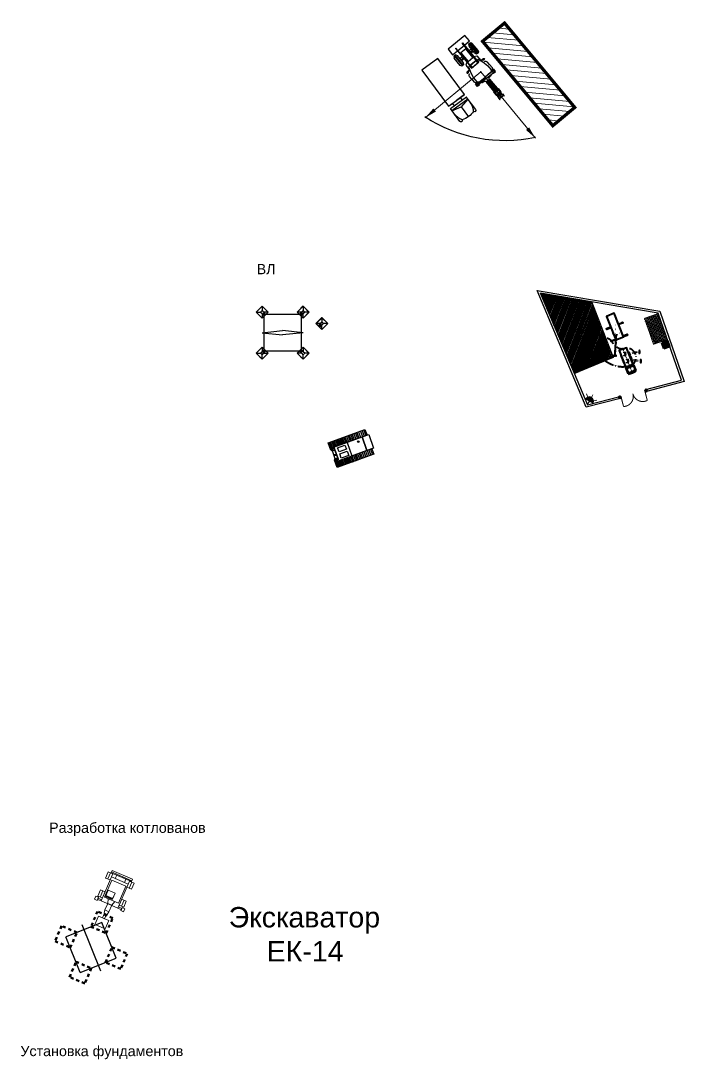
# Model space of a CAD drawing. Header units: millimetres. Extents: x 3063 to 5680, y 734 to 2027.
# Drawn here: x 3766.5 to 3928.9, y 1453 to 1707.4 of the extents above; entities that cross this region are included whole.
import ezdxf

# ---------------------------------------------------------------- set-up
doc = ezdxf.new("R2010")
doc.units = ezdxf.units.MM
for name, pattern in [('5T10', [5.5, 4.5, -1]), ('ACAD_ISO10W100', [18, 12, -3, 0, -3]), ('CONTI', [0]), ('Cплошная', [0]), ('Ш 1.0-1.0 мм', [1, 0.5, -0.5])]:
    doc.linetypes.add(name, pattern=pattern)
for name, color, linetype in [('1', 7, 'Continuous'), ('Arm_ppr', 7, 'Continuous'), ('ВЛ 35-750 переустройство 24.01', 7, 'Continuous')]:
    doc.layers.add(name, color=color, linetype=linetype)
doc.layers.add('зоны ПОС', color=7, linetype='TRACKS2', lineweight=80, true_color=0x9e009e)
for name, color, linetype, lineweight in [('Опоры', 200, 'Continuous', 60), ('Перекладка водопровода', 7, 'Continuous', 0), ('Переустройство ВЛ 110 кВ 26.12', 7, 'Continuous', 50), ('ПКм_газ', 5, 'CONTI', 60), ('проект', 7, 'Continuous', 30), ('СтавропольСтройКомплекс', 1, 'Continuous', 30), ('текст', 3, 'Continuous', 20), ('Тонкая', 202, 'Continuous', 0)]:
    doc.layers.add(name, color=color, linetype=linetype, lineweight=lineweight)
doc.styles.get("Standard").update_dxf_attribs({"font": 'arial.ttf'})
doc.linetypes.add('TRACKS2', pattern='A,0.6,[63,ltypeshp.shx,S=1,R=0,X=0,Y=-2],5', length=5.6)
doc.dimstyles.new('ISO-25', dxfattribs={"dimtxt": 2.5, "dimasz": 2.5, "dimexe": 1.25, "dimexo": 0.625, "dimtad": 1, "dimtxsty": 'Standard', "dimcen": 2.5, "dimadec": 0, "dimazin": 0, "dimtfac": 1, "dimtmove": 0, "dimatfit": 3, "dimfxl": 1, "dimarcsym": 0})

# ---------------------------------------------------------------- blocks, each defined once
blk = doc.blocks.new('A$C7DD27023')
at = {"layer": 'Arm_ppr', "lineweight": 30}
for p, q in [((-80.2, 12.5), (-60.2, 12.5)), ((-63.7, 12.4), (-66.6, -0.1)), ((-63.7, 12.4), (-63.7, -12.6)), ((-60.2, -12.4), (-60.2, 12.6)), ((-60.2, 6.2), (-56.4, 6.2)), ((-56.4, 12.5), (0, 12.5)), ((-56.4, 12.5), (-56.4, 0)), ((-56.4, -7.9), (-56.4, 12.5)), ((-56.4, -12.5), (-56.4, 0)), ((0, 12.5), (0, -12.5)), ((-66.6, -0.1), (-82, -0.1)), ((-80.2, -12.5), (-60.2, -12.4)), ((-63.7, -12.6), (-66.6, -0.1)), ((-60.2, -6.2), (-56.4, -6.2)), ((0, -12.5), (-56.4, -12.5))]:
    blk.add_line(p, q, dxfattribs=at)
for centre, radius, start, end in [((-53.5, 0.4), 28.4, 162.6445, 180.7182), ((-80, 10.6), 1.9, 84.3253, 248.928), ((-53.5, -0.4), 28.4, 179.2818, 197.3555), ((-80, -10.6), 1.9, 111.072, 275.6747)]:
    blk.add_arc(centre, radius, start, end, dxfattribs=at)
for points in [[(-80.7, 8.8), (-80.7, 8.8), (-74.2, 12.5), (-67.3, 12.6), (-67.3, 12.5)], [(-80.7, -8.8), (-80.7, -8.8), (-74.2, -12.5), (-67.3, -12.6), (-67.3, -12.5)]]:
    blk.add_open_spline(points, degree=3, knots=[1.94091, 1.94091, 1.94091, 1.94091, 4.823114, 21.475652, 21.475652, 21.475652, 21.475652], dxfattribs=at)
blk = doc.blocks.new('ццц')
at = {"layer": 'Тонкая', "ltscale": 0.1}
blk.add_hatch(color=2, dxfattribs=at).paths.add_polyline_path([(-382987.38, 105286.34), (-382987.38, 105282.34, 0.970753)])
at = {"layer": 'Тонкая', "lineweight": 30, "ltscale": 0.1}
for p, q in [((-382987.38, 105284.34), (-382989.04, 105284.34)), ((-382987.38, 105286.34), (-382987.38, 105282.34))]:
    blk.add_line(p, q, dxfattribs=at)
at = {"layer": 'Тонкая', "ltscale": 0.1}
for p, q in [((-382986.21, 105285.92), (-382985.01, 105287.29)), ((-382985.44, 105284.34), (-382983.92, 105284.34)), ((-382986.36, 105282.65), (-382985.35, 105281.37))]:
    blk.add_line(p, q, dxfattribs=at)
at = {"layer": 'Тонкая', "lineweight": 30, "ltscale": 0.1}
blk.add_arc((-382987.44, 105284.34), 2, 271.7004, 88.2996, dxfattribs=at)
blk = doc.blocks.new('A$C54DB7902')
at = {"layer": 'текст', "lineweight": 30, "ltscale": 1000}
for p, q in [((18.1, 64.9), (18.1, 69.9)), ((19.8, 67.6), (19.8, 62.6)), ((6.3, 40.6), (1.3, 40.6)), ((3.6, 42.3), (8.6, 42.3)), ((52.7, 13.9), (48.3, 16.3)), ((51.1, 16.7), (55.5, 14.3)), ((56.3, 25), (51.4, 26.2)), ((54, 27.3), (58.9, 26.1))]:
    blk.add_line(p, q, dxfattribs=at)
for points in [[(17.5, 64.9), (18.7, 64.9), (18.1, 61.3)], [(19.2, 67.6), (20.4, 67.6), (19.8, 71.2)], [(3.6, 42.9), (3.6, 41.7), (0, 42.3)], [(6.3, 41.2), (6.3, 40), (9.9, 40.6)], [(50.8, 16.2), (51.4, 17.2), (48, 18.4)], [(53.9, 26.7), (54.1, 27.9), (50.5, 28.1)], [(56.1, 24.4), (56.4, 25.6), (59.8, 24.2)], [(52.4, 13.4), (53, 14.4), (55.9, 12.2)]]:
    blk.add_solid(points, dxfattribs=at)
at = {"layer": 'Тонкая', "color": 5, "lineweight": 40}
for p, q in [((27.1, 30.6), (41.3, 59.3)), ((25.5, 33.3), (30.2, 31)), ((27.2, 33.4), (27.4, 33.9)), ((29.4, 32.3), (29.6, 32.8)), ((35.6, 2.1), (35.6, 9.6)), ((36.1, 1.4), (36.1, 2)), ((36.5, 9.6), (36.5, 3.4)), ((36.5, 3.4), (36.5, 1.9)), ((46.6, 9.6), (46.6, 3.3)), ((46.6, 3.4), (46.6, 1.9)), ((47, 1.4), (47, 2)), ((47.5, 9.6), (47.5, 2))]:
    blk.add_line(p, q, dxfattribs=at)
at = {"layer": 'Тонкая', "color": 5, "linetype": '5T10', "lineweight": 20}
blk.add_line((41.6, 38.6), (41.6, 0), dxfattribs=at)
at = {"layer": 'Тонкая', "color": 5, "lineweight": 40}
for points in [[(37.2, 52.1), (48.8, 52.1), (48.8, 87.7), (37.2, 87.7)], [(37.2, 71.5), (31.3, 71.5), (31.3, 70.7), (37.2, 70.7)], [(48.8, 71.5), (54.7, 71.5), (54.7, 70.7), (48.8, 70.7)], [(37.2, 52.5), (31.3, 52.5), (31.3, 53.3), (37.2, 53.3)], [(48.8, 52.5), (54.7, 52.5), (54.7, 53.3), (48.8, 53.3)], [(35.6, 24.4), (36.1, 24.4), (36.1, 29.4), (35.6, 29.4)], [(36.1, 11.3), (47.2, 11.3), (47.2, 36.5), (36.1, 36.5)], [(47.7, 24.4), (47.2, 24.4), (47.2, 29.4), (47.7, 29.4)], [(35.6, 17.9), (36.1, 17.9), (36.1, 22.9), (35.6, 22.9)], [(47.7, 17.9), (47.2, 17.9), (47.2, 22.9), (47.7, 22.9)], [(35.6, 9.6), (47.5, 9.6), (47.5, 11.3), (35.6, 11.3)]]:
    blk.add_lwpolyline(points, close=True, dxfattribs=at)
at = {"layer": 'Тонкая', "color": 5, "lineweight": 40, "const_width": 0.18}
for points in [[(39.8, 60), (44.4, 57.8), (51.6, 72.4), (46.7, 74.8), (42.4, 66.4)], [(42.5, 58.8), (30, 33.7), (27.8, 34.8), (40.2, 59.8)], [(35.5, 61.6), (39.6, 59.5), (42.9, 66.1), (39, 68.1), (35.5, 61.6)], [(36.4, 61.7), (37.2, 63), (40, 61.5), (39.3, 60.3), (36.4, 61.7)], [(26.9, 33.6), (26.9, 33.6), (26.1, 32.1), (28.9, 30.7), (29.6, 32.2), (26.9, 33.6)], [(27.8, 34.8), (27.5, 35), (27.1, 34.1), (29.8, 32.7), (30.3, 33.6), (30, 33.7)]]:
    blk.add_lwpolyline(points, dxfattribs=at)
at = {"layer": 'Тонкая', "color": 5, "lineweight": 40}
for centre in [(31.3, 71.1), (54.7, 71.1), (31.3, 52.9), (54.7, 52.9)]:
    blk.add_circle(centre, 0.742, dxfattribs=at)
for centre, start, end in [((41.8, 31.9), 258.2011, 280.7127), ((41.8, 31.3), 258.2946, 281.0353), ((41.8, 33.4), 260.014, 278.9557)]:
    blk.add_arc(centre, 30.5, start, end, dxfattribs=at)
at = {"layer": 'Тонкая', "color": 5, "linetype": 'ACAD_ISO10W100', "lineweight": 40}
blk.add_spline([(13, 29.9), (16.7, 25.2), (20.5, 21.3), (26.4, 16.8), (32.6, 13.7), (36.1, 12.6), (41.6, 11.3), (46.9, 11.3), (50.3, 13.5), (52.8, 16), (54.3, 18.7), (55.4, 22.2), (55.3, 24.4), (54.6, 27.6), (53.2, 30.8), (51.1, 33.3), (48, 34.8), (43.9, 36), (41.6, 36.5), (37, 39.3), (33.1, 45.4), (32.2, 48), (31.3, 52.1), (28.9, 56.8), (25.7, 59.2), (21.5, 60.7), (17.8, 60.7), (12.7, 59), (8.8, 54.7), (7.2, 49.3), (8, 43.2), (11.6, 32.5), (13, 29.9), (13.3, 29.4)], degree=3, dxfattribs=at)
blk = doc.blocks.new('A$C19692F80')
at = {"layer": 'текст', "ltscale": 1000}
for p, q in [((1.8, 2), (2.7, 1.9)), ((1.8, 0), (2.7, 0.1)), ((2.7, 1.9), (3.6, 2)), ((2.7, 0.1), (3.6, 0))]:
    blk.add_line(p, q, dxfattribs=at)
blk.add_circle((2.7, 1), 0.88, dxfattribs=at)
for centre, radius, start, end in [((0.7, 1.1), 0.7, 54.7161, 295.4047), ((1.8, 1), 1.02, 89.8246, 270.1754), ((3.6, 1), 1.02, 269.8246, 90.1754), ((4.8, 1.1), 0.7, 244.5953, 125.2839)]:
    blk.add_arc(centre, radius, start, end, dxfattribs=at)
blk = doc.blocks.new('A$C76D856E9')
at = {"layer": 'текст', "ltscale": 1000}
for p, q in [((0.3, 2.1), (0.3, 0.3)), ((0.8, 2), (0.8, 0.3)), ((1.8, 3.6), (2.7, 3.5)), ((1.8, 1.6), (2.7, 1.7)), ((2.7, 3.5), (3.6, 3.6)), ((2.7, 1.7), (3.6, 1.6)), ((4.5, 2), (4.6, 0.3)), ((5.1, 2), (5.1, 0.3))]:
    blk.add_line(p, q, dxfattribs=at)
for centre, radius in [((0.6, 0.3), 0.252), ((2.7, 2.6), 0.88), ((4.8, 0.3), 0.252)]:
    blk.add_circle(centre, radius, dxfattribs=at)
for centre, radius, start, end in [((0.7, 2.7), 0.7, 54.7161, 295.4047), ((1.8, 2.6), 1.02, 89.8246, 270.1754), ((3.6, 2.6), 1.02, 269.8246, 90.1754), ((4.8, 2.7), 0.7, 244.5953, 125.2839)]:
    blk.add_arc(centre, radius, start, end, dxfattribs=at)
blk = doc.blocks.new('A$C02F24F54')
at = {"layer": 'ПКм_газ', "color": 3, "linetype": 'ByBlock', "lineweight": 80}
for name, p, xscale, yscale, zscale, rotation in [('A$C54DB7902', (-6.19, 26.71), 0.5, 0.5, 0.5, 287.8590537149111), ('A$C76D856E9', (10.4, 10.75), 0.5, 0.5, 0.5, 178.0894614980971), ('A$C76D856E9', (15.5, 12.29), 0.5, 0.5, 0.5, 178.0894614980971), ('A$C19692F80', (6.91, 0.16), 0.4999999999999999, 0.4999999999999999, 0.4999999999999999, 355.0238150475267), ('A$C19692F80', (13.39, 0.65), 0.4999999999999999, 0.4999999999999999, 0.4999999999999999, 355.0238150475267)]:
    blk.add_blockref(name, p, dxfattribs=dict(at, xscale=xscale, yscale=yscale, zscale=zscale, rotation=rotation))
blk = doc.blocks.new('A$C49A157C0')
at = {"layer": 'Тонкая', "ltscale": 0.1}
blk.add_hatch(color=4, dxfattribs=at).paths.add_polyline_path([(0.37, 1.82), (0, 0.37), (1.45, 0), (1.82, 1.45)])
at = {"layer": 'Тонкая', "lineweight": 50, "ltscale": 0.1}
for p, q in [((0, 0.37), (0.37, 1.82)), ((0, 0.37), (1.45, 0)), ((0.37, 1.82), (1.82, 1.45)), ((1.82, 1.45), (1.45, 0))]:
    blk.add_line(p, q, dxfattribs=at)
blk = doc.blocks.new('трактор')
at = {"linetype": 'ByBlock', "lineweight": -2}
for p, q in [((-2.91, -3.84, -1369.11), (-1.84, 2.44, -1369.11)), ((-1.93, 1.95, -1369.11), (-0.97, 1.78, -1369.11)), ((-1.88, 2.22, -1369.11), (-0.92, 2.06, -1369.11)), ((-1.84, 2.44, -1369.11), (-0.88, 2.28, -1369.11)), ((2.39, 1.72, -1369.11), (1.32, -4.56, -1369.11)), ((1.43, 1.89, -1369.11), (2.39, 1.72, -1369.11)), ((-2.26, 0.01, -1369.11), (-1.3, -0.15, -1369.11)), ((-2.22, 0.25, -1369.11), (-1.25, 0.09, -1369.11)), ((-2.17, 0.51, -1369.11), (-1.21, 0.35, -1369.11)), ((-2.12, 0.79, -1369.11), (-1.16, 0.63, -1369.11)), ((-2.08, 1.07, -1369.11), (-1.12, 0.9, -1369.11)), ((-2.03, 1.35, -1369.11), (-1.07, 1.19, -1369.11)), ((-1.98, 1.65, -1369.11), (-1.02, 1.49, -1369.11)), ((1.14, 0.22, -1369.11), (2.1, 0.05, -1369.11)), ((1.19, 0.5, -1369.11), (2.15, 0.33, -1369.11)), ((1.24, 0.78, -1369.11), (2.2, 0.62, -1369.11)), ((1.29, 1.08, -1369.11), (2.25, 0.92, -1369.11)), ((1.34, 1.37, -1369.11), (2.3, 1.21, -1369.11)), ((1.39, 1.65, -1369.11), (2.35, 1.49, -1369.11)), ((-2.54, -1.64, -1369.11), (-1.58, -1.8, -1369.11)), ((-2.5, -1.43, -1369.11), (-1.54, -1.6, -1369.11)), ((-2.46, -1.19, -1369.11), (-1.5, -1.35, -1369.11)), ((-2.43, -0.98, -1369.11), (-1.46, -1.15, -1369.11)), ((-2.38, -0.71, -1369.11), (-1.42, -0.88, -1369.11)), ((-2.34, -0.46, -1369.11), (-1.38, -0.63, -1369.11)), ((-2.3, -0.24, -1369.11), (-1.34, -0.4, -1369.11)), ((-1.46, -1.15, -1369.11), (0.84, -1.55, -1369.11)), ((0.84, -1.55, -1369.11), (1.8, -1.72, -1369.11)), ((0.89, -1.28, -1369.11), (1.85, -1.45, -1369.11)), ((0.93, -1.03, -1369.11), (1.89, -1.2, -1369.11)), ((0.97, -0.81, -1369.11), (1.93, -0.97, -1369.11)), ((1.01, -0.56, -1369.11), (1.97, -0.72, -1369.11)), ((1.05, -0.32, -1369.11), (2.01, -0.48, -1369.11)), ((1.1, -0.06, -1369.11), (2.06, -0.23, -1369.11)), ((-2.81, -3.25, -1369.11), (-1.56, -3.46, -1369.11)), ((-2.78, -3.05, -1369.11), (-1.82, -3.21, -1369.11)), ((-2.74, -2.85, -1369.11), (-1.78, -3.01, -1369.11)), ((-2.71, -2.62, -1369.11), (-1.74, -2.78, -1369.11)), ((-2.67, -2.39, -1369.11), (-1.71, -2.56, -1369.11)), ((-2.63, -2.2, -1369.11), (-1.67, -2.37, -1369.11)), ((-2.6, -2.01, -1369.11), (-1.64, -2.17, -1369.11)), ((-2.57, -1.82, -1369.11), (-1.61, -1.98, -1369.11)), ((0.56, -3.19, -1369.11), (1.52, -3.36, -1369.11)), ((0.6, -2.97, -1369.11), (1.56, -3.13, -1369.11)), ((0.63, -2.77, -1369.11), (1.6, -2.94, -1369.11)), ((0.67, -2.58, -1369.11), (1.63, -2.75, -1369.11)), ((0.7, -2.39, -1369.11), (1.66, -2.55, -1369.11)), ((0.73, -2.21, -1369.11), (1.69, -2.37, -1369.11)), ((0.76, -2.01, -1369.11), (1.73, -2.17, -1369.11)), ((0.81, -1.76, -1369.11), (1.77, -1.92, -1369.11)), ((-1.66, -4.05, -1369.11), (-2.91, -3.84, -1369.11)), ((-2.88, -3.66, -1369.11), (-1.63, -3.88, -1369.11)), ((-2.85, -3.44, -1369.11), (-1.59, -3.66, -1369.11)), ((-1.56, -3.46, -1369.11), (-1.66, -4.05, -1369.11)), ((-1.46, -3.9, -1369.11), (-1.39, -3.49, -1369.11)), ((-0.58, -3.63, -1369.11), (-0.77, -4.02, -1369.11)), ((-0.46, -3.65, -1369.11), (-0.65, -4.04, -1369.11)), ((-0.08, -4.14, -1369.11), (-0.01, -3.72, -1369.11)), ((0.06, -4.35, -1369.11), (0.16, -3.75, -1369.11)), ((1.32, -4.56, -1369.11), (0.06, -4.35, -1369.11)), ((0.09, -4.18, -1369.11), (1.35, -4.4, -1369.11)), ((0.13, -3.97, -1369.11), (1.38, -4.18, -1369.11)), ((0.46, -3.8, -1369.11), (1.42, -3.98, -1369.11)), ((0.49, -3.62, -1369.11), (1.45, -3.78, -1369.11)), ((0.52, -3.42, -1369.11), (1.49, -3.58, -1369.11))]:
    blk.add_line(p, q, dxfattribs=at)
at = {"linetype": 'ByBlock', "lineweight": -2, "elevation": -1369.11}
for points in [[(-1.03, 1.43), (-0.83, 2.56), (1.47, 2.17), (1.28, 1.03)], [(-1.85, -3.41), (-1.03, 1.43), (1.28, 1.03), (0.46, -3.8)], [(-1.47, -2.92), (-1.26, -1.65), (-0.54, -1.77), (-0.76, -3.04)], [(-0.42, -3.1), (-0.2, -1.83), (0.51, -1.95), (0.29, -3.22)]]:
    blk.add_lwpolyline(points, close=True, dxfattribs=at)
for points in [[(-1.46, -3.9), (-1.46, -3.9), (-1.48, -4.01), (-1.65, -3.98), (-1.65, -3.98)], [(-1.56, -3.46), (-1.56, -3.46), (-1.56, -3.46), (0.16, -3.75), (0.16, -3.75), (0.16, -3.75)], [(-0.08, -4.14), (-1.46, -3.9)], [(0.07, -4.27), (0.07, -4.27), (0.07, -4.27), (-0.1, -4.24), (-0.08, -4.14)]]:
    blk.add_lwpolyline(points, dxfattribs=at)
at = {"linetype": 'ByBlock', "lineweight": -2}
blk.add_circle((-0.67, 0.52, -1369.11), 0.133, dxfattribs=at)
blk = doc.blocks.new('У110-2+5 проект')
for p, q in [((-4.06, 1.78), (1.78, 4.11)), ((-1.73, -4.08), (4.12, -1.75))]:
    blk.add_line(p, q)
at = {"layer": 'ВЛ 35-750 переустройство 24.01', "color": 7}
for p, q in [((4.11, -1.75), (1.78, 4.1)), ((-4.06, 1.78), (-1.73, -4.08)), ((3.8, 1.52), (-3.8, -1.52))]:
    blk.add_line(p, q, dxfattribs=at)
at = {"layer": 'Переустройство ВЛ 110 кВ 26.12', "linetype": 'Ш 1.0-1.0 мм'}
for points in [[(1.06, 5.88), (0.01, 3.4), (2.49, 2.34), (3.55, 4.83)], [(-4.79, 3.52), (-2.3, 2.47), (-3.36, -0.02), (-5.84, 1.04)], [(5.91, -1.03), (3.42, 0.03), (2.37, -2.46), (4.85, -3.51)], [(-3.46, -4.82), (-2.41, -2.34), (0.08, -3.39), (-0.98, -5.88)]]:
    blk.add_lwpolyline(points, close=True, dxfattribs=at)
blk = doc.blocks.new('экскаватор')
at = {"layer": 'СтавропольСтройКомплекс', "color": 0, "lineweight": 9}
for p, q in [((-3.62, 0.17), (-2.19, 3.46)), ((-1.95, 3.47), (-0.96, 3.04)), ((0.98, 2.2), (1.97, 1.77)), ((1.8, 0.18), (1.22, 0.71)), ((-3.46, -0.01), (-2.47, -0.44)), ((-0.52, -1.28), (0.47, -1.71)), ((1.52, -0.46), (0.75, -0.4))]:
    blk.add_line(p, q, dxfattribs=at)
for points in [[(-3.48, 0.11), (-2.06, 3.41), (-2.42, 3.56), (-3.84, 0.26)], [(-2.11, 3.1), (-1.79, 3.84), (-0.8, 3.41), (-1.13, 2.67)], [(-2.54, 0.76), (-1.89, 2.27), (-2.44, 2.51), (-3.1, 1)], [(-2.8, 0.15), (-1.62, 2.88), (2.31, 1.19), (1.12, -1.55)], [(-2.29, 0.18), (-1.28, 2.51), (1.48, 1.31), (0.48, -1.01)], [(0.82, 1.83), (1.15, 2.57), (2.13, 2.14), (1.81, 1.4)], [(2.31, 1.19), (2.1, 1.27), (2.35, 1.84), (2.55, 1.76)], [(2.7, 1.69), (2.2, 1.91), (2.39, 2.35), (2.89, 2.13)], [(-3.62, -0.38), (-3.3, 0.36), (-2.31, -0.07), (-2.63, -0.81)], [(-0.66, -0.38), (-0.18, 0.75), (0.89, 0.28), (0.41, -0.85)], [(-0.66, -0.38), (-0.18, 0.75), (0.71, 0.36), (0.22, -0.76)], [(0.3, -0.75), (0.75, 0.29), (0.82, 0.26), (0.38, -0.78)], [(1.52, -0.46), (1.8, 0.18), (2.87, -0.3), (2.59, -0.93)], [(-0.68, -1.65), (-0.36, -0.91), (0.63, -1.34), (0.31, -2.08)], [(1.12, -1.55), (0.92, -1.46), (0.67, -2.03), (0.88, -2.12)], [(2.59, -0.93), (2.87, -0.3), (3.31, -0.57), (3.09, -1.07)], [(3.13, -0.99), (3.27, -0.65), (4.01, -0.97), (3.87, -1.31)], [(3.58, -1.98), (4.31, -0.3), (5.69, -0.9), (4.96, -2.58)], [(1.02, -2.18), (0.52, -1.97), (0.33, -2.41), (0.83, -2.62)]]:
    blk.add_lwpolyline(points, close=True, dxfattribs=at)
blk = doc.blocks.new('A$C61DA6DFE')
at = {"color": 7, "lineweight": 25}
blk.add_arc((-0.413, -4.47), 11.803, 27.1715, 72.87622, dxfattribs=at)
at = {"layer": 'Перекладка водопровода', "color": 7, "linetype": 'Continuous', "lineweight": 30}
for p, q in [((0, 1.843), (0.588, 1.843)), ((0, 0.075), (0, 1.843)), ((0.588, 1.843), (0.588, 1.336)), ((0.756, 1.863), (0.895, 1.924)), ((0.756, 1.642), (0.756, 1.863)), ((0.756, 1.8), (1.784, 1.801)), ((0.756, 1.8), (0.756, 1.705)), ((1.784, 1.705), (0.756, 1.704)), ((0.771, 1.8), (0.771, 1.704)), ((0.848, 1.8), (0.848, 1.704)), ((1.644, 1.924), (0.895, 1.924)), ((0.925, 1.8), (0.925, 1.705)), ((1.002, 1.8), (1.003, 1.705)), ((1.08, 1.8), (1.08, 1.705)), ((1.157, 1.8), (1.157, 1.705)), ((1.234, 1.8), (1.234, 1.705)), ((1.311, 1.801), (1.311, 1.705)), ((1.388, 1.801), (1.388, 1.705)), ((1.465, 1.801), (1.465, 1.705)), ((1.543, 1.801), (1.543, 1.705)), ((1.62, 1.801), (1.62, 1.705)), ((1.784, 1.863), (1.644, 1.924)), ((1.697, 1.801), (1.697, 1.705)), ((1.774, 1.801), (1.774, 1.705)), ((1.783, 1.642), (1.784, 1.863)), ((2.456, 1.888), (2.539, 1.888)), ((2.608, 1.636), (3.107, 1.732)), ((3.129, 1.91), (2.823, 1.91)), ((3.107, 1.732), (3.512, 1.732)), ((3.129, 1.91), (3.435, 1.91)), ((3.59, 1.755), (3.59, 1.703)), ((3.867, 1.936), (3.634, 1.936)), ((3.634, 1.936), (3.634, 1.724)), ((3.634, 1.724), (3.867, 1.724)), ((3.818, 1.879), (3.684, 1.879)), ((3.684, 1.879), (3.684, 0.968)), ((3.818, 0.968), (3.818, 1.879)), ((3.867, 1.724), (3.867, 1.936)), ((0.347, 1.336), (2.115, 1.336)), ((0.347, 1.296), (0.347, 1.336)), ((2.115, 1.296), (0.347, 1.296)), ((0.588, 1.296), (0.588, 0.64)), ((0.756, 1.642), (0.895, 1.581)), ((1.644, 1.581), (0.895, 1.581)), ((0.899, 1.226), (1.82, 1.226)), ((0.899, 0.71), (0.899, 1.226)), ((1.344, 1.581), (1.195, 1.581)), ((1.195, 1.581), (1.195, 1.336)), ((1.195, 1.336), (1.344, 1.336)), ((1.344, 1.336), (1.344, 1.581)), ((1.344, 1.581), (1.434, 1.513)), ((1.344, 1.513), (1.344, 1.336)), ((1.344, 1.336), (1.434, 1.336)), ((1.434, 1.336), (1.434, 1.513)), ((1.434, 1.513), (1.434, 1.513)), ((1.784, 1.642), (1.644, 1.581)), ((1.791, 1.336), (1.925, 1.559)), ((1.82, 1.226), (1.82, 0.71)), ((1.925, 1.559), (2.411, 1.559)), ((2.115, 1.336), (2.115, 1.296)), ((2.165, 1.35), (2.165, 1.381)), ((2.165, 1.35), (2.418, 1.35)), ((2.165, 0.672), (2.165, 1.35)), ((2.418, 1.264), (2.165, 1.264)), ((2.165, 1.264), (2.165, 0.586)), ((2.236, 1.492), (2.608, 1.636)), ((2.418, 1.35), (2.418, 0.672)), ((2.418, 0.586), (2.418, 1.264)), ((3.684, 0.968), (3.818, 0.968)), ((3.684, 0.968), (3.818, 0.968)), ((3.684, 0.057), (3.684, 0.968)), ((3.686, 1.558), (3.686, 0.968)), ((3.686, 0.378), (3.686, 0.968)), ((3.818, 0.968), (3.818, 0.057)), ((3.998, 1.099), (4.435, 1.099)), ((4.037, 1.159), (5.224, 1.159)), ((4.037, 1.099), (4.037, 1.159)), ((5.224, 1.099), (4.037, 1.099)), ((4.435, 1.029), (4.042, 1.029)), ((4.042, 1.029), (4.042, 0.907)), ((4.435, 0.907), (4.042, 0.907)), ((4.435, 1.099), (4.435, 1.029)), ((4.435, 1.069), (4.948, 1.069)), ((4.435, 1.029), (4.435, 1.069)), ((4.948, 1.029), (4.435, 1.029)), ((4.435, 0.837), (4.435, 0.907)), ((4.948, 0.907), (4.435, 0.907)), ((4.435, 0.907), (4.435, 0.867)), ((4.435, 0.867), (4.948, 0.867)), ((4.948, 1.069), (4.948, 1.029)), ((5.225, 1.052), (4.948, 1.052)), ((4.948, 1.052), (4.948, 1.029)), ((4.948, 1.029), (5.225, 1.029)), ((4.948, 0.867), (4.948, 0.907)), ((4.948, 0.907), (5.225, 0.907)), ((4.948, 0.884), (4.948, 0.907)), ((5.225, 0.884), (4.948, 0.884)), ((5.062, 1.208), (5.428, 1.208)), ((5.062, 1.159), (5.062, 1.208)), ((5.428, 1.159), (5.062, 1.159)), ((5.224, 1.159), (5.224, 1.099)), ((5.225, 1.029), (5.225, 1.052)), ((5.225, 0.907), (5.225, 0.884)), ((5.337, 1.157), (5.518, 1.157)), ((5.337, 1.098), (5.337, 1.157)), ((5.518, 1.098), (5.337, 1.098)), ((5.412, 1.059), (5.598, 1.059)), ((5.414, 0.878), (5.599, 0.878)), ((5.428, 1.208), (5.428, 1.159)), ((5.635, 1.159), (5.428, 1.159)), ((5.518, 1.157), (5.518, 1.098)), ((5.635, 1.208), (5.863, 1.208)), ((5.635, 1.159), (5.635, 1.208)), ((5.863, 1.159), (5.635, 1.159)), ((5.718, 1.036), (5.635, 1.036)), ((5.718, 0.913), (5.643, 0.913)), ((5.718, 0.913), (5.643, 0.913)), ((5.786, 1.159), (5.786, 0.777)), ((5.863, 1.208), (5.863, 1.159)), ((0.588, 0.075), (0, 0.075)), ((2.115, 0.64), (0.347, 0.64)), ((0.347, 0.64), (0.347, 0.6)), ((0.347, 0.6), (2.115, 0.6)), ((0.588, 0.6), (0.588, 0.075)), ((0.756, 0.294), (0.895, 0.355)), ((0.756, 0.294), (0.756, 0.073)), ((1.784, 0.231), (0.756, 0.232)), ((0.756, 0.136), (0.756, 0.231)), ((0.756, 0.136), (1.784, 0.135)), ((0.756, 0.073), (0.895, 0.013)), ((0.771, 0.136), (0.771, 0.232)), ((0.848, 0.136), (0.848, 0.232)), ((1.644, 0.355), (0.895, 0.355)), ((1.644, 0.012), (0.895, 0.013)), ((1.82, 0.71), (0.899, 0.71)), ((0.925, 0.136), (0.925, 0.232)), ((1.002, 0.136), (1.003, 0.231)), ((1.08, 0.136), (1.08, 0.231)), ((1.157, 0.136), (1.157, 0.231)), ((1.195, 0.6), (1.344, 0.6)), ((1.195, 0.355), (1.195, 0.6)), ((1.344, 0.355), (1.195, 0.355)), ((1.234, 0.136), (1.234, 0.231)), ((1.311, 0.136), (1.311, 0.231)), ((1.344, 0.6), (1.344, 0.355)), ((1.344, 0.423), (1.344, 0.6)), ((1.344, 0.6), (1.434, 0.6)), ((1.344, 0.355), (1.434, 0.423)), ((1.388, 0.136), (1.388, 0.231)), ((1.434, 0.6), (1.434, 0.423)), ((1.434, 0.423), (1.434, 0.423)), ((1.465, 0.135), (1.465, 0.231)), ((1.543, 0.135), (1.543, 0.231)), ((1.62, 0.135), (1.62, 0.231)), ((1.784, 0.294), (1.644, 0.355)), ((1.784, 0.073), (1.644, 0.013)), ((1.697, 0.135), (1.697, 0.231)), ((1.774, 0.135), (1.774, 0.231)), ((1.783, 0.294), (1.784, 0.073)), ((1.791, 0.6), (1.925, 0.377)), ((1.925, 0.377), (2.411, 0.377)), ((2.115, 0.6), (2.115, 0.64)), ((2.418, 0.672), (2.165, 0.672)), ((2.165, 0.586), (2.418, 0.586)), ((2.236, 0.445), (2.608, 0.3)), ((2.456, 0.048), (2.539, 0.048)), ((2.608, 0.3), (3.107, 0.204)), ((3.129, 0.026), (2.823, 0.026)), ((3.107, 0.204), (3.512, 0.204)), ((3.129, 0.026), (3.435, 0.026)), ((3.59, 0.181), (3.59, 0.234)), ((3.634, 0.212), (3.867, 0.212)), ((3.634, 0), (3.634, 0.212)), ((3.818, 0.057), (3.684, 0.057)), ((3.867, 0.212), (3.867, 0)), ((3.998, 0.837), (4.435, 0.837)), ((5.224, 0.837), (4.037, 0.837)), ((4.037, 0.837), (4.037, 0.777)), ((4.037, 0.777), (5.224, 0.777)), ((5.428, 0.777), (5.062, 0.777)), ((5.062, 0.777), (5.062, 0.728)), ((5.062, 0.728), (5.428, 0.728)), ((5.224, 0.777), (5.224, 0.837)), ((5.518, 0.839), (5.337, 0.839)), ((5.337, 0.839), (5.337, 0.779)), ((5.337, 0.779), (5.518, 0.779)), ((5.428, 0.728), (5.428, 0.777)), ((5.635, 0.777), (5.428, 0.777)), ((5.518, 0.779), (5.518, 0.839)), ((5.863, 0.777), (5.635, 0.777)), ((5.635, 0.777), (5.635, 0.728)), ((5.635, 0.728), (5.863, 0.728)), ((5.863, 0.728), (5.863, 0.777)), ((3.867, 0), (3.634, 0))]:
    blk.add_line(p, q, dxfattribs=at)
blk.add_circle((3.129, 0.968), 0.0265, dxfattribs=at)
for centre, radius, start, end in [((2.861, 1.718), 0.196, 101.10165, 169.12117), ((3.397, 1.718), 0.196, 10.87883, 78.89835), ((3.476, 1.522), 0.213, 9.70947, 80.17509), ((2.293, 1.377), 0.128, 116.50928, 177.98509), ((2.293, 0.559), 0.128, 182.01491, 243.49072), ((2.861, 0.218), 0.196, 190.87883, 258.89835), ((3.397, 0.218), 0.196, 281.10165, 349.12117), ((3.476, 0.414), 0.213, 279.82491, 350.29053)]:
    blk.add_arc(centre, radius, start, end, dxfattribs=at)
for centre, major_axis, ratio in [((5.413, 0.969), (-0.0008, 0.0906), 0.611052), ((5.718, 0.975), (0, 0.0616), 0.457212)]:
    blk.add_ellipse(centre, major_axis=major_axis, ratio=ratio, dxfattribs=at)
blk.add_ellipse((5.599, 0.969), major_axis=(-0.0008, 0.0906), ratio=0.611052, start_param=3.111066, end_param=6.283185, dxfattribs=at)
for points in [[(2.411, 1.559), (2.417, 1.663), (2.415, 1.744), (2.418, 1.805), (2.456, 1.888)], [(2.546, 1.774), (2.499, 1.737), (2.463, 1.694), (2.439, 1.646), (2.412, 1.568)], [(2.539, 1.888), (2.524, 1.838), (2.546, 1.774)], [(3.818, 1.448), (3.862, 1.445), (3.889, 1.416), (3.897, 1.358), (3.901, 1.269), (3.904, 1.214), (3.913, 1.181), (3.937, 1.15), (3.991, 1.104), (4.029, 1.075), (4.042, 1.05), (4.042, 1.029)], [(3.818, 0.488), (3.862, 0.491), (3.889, 0.52), (3.897, 0.579), (3.901, 0.667), (3.904, 0.722), (3.913, 0.755), (3.937, 0.786), (3.991, 0.832), (4.029, 0.861), (4.042, 0.886), (4.042, 0.907)], [(2.411, 0.377), (2.417, 0.274), (2.415, 0.192), (2.418, 0.131), (2.456, 0.048)], [(2.546, 0.162), (2.499, 0.199), (2.463, 0.242), (2.439, 0.29), (2.412, 0.368)], [(2.539, 0.048), (2.524, 0.098), (2.546, 0.162)]]:
    blk.add_spline(points, degree=3, dxfattribs=at)
at = {"color": 7, "lineweight": 50}
for points in [[(3.129, 6.842), (3.129, 0.968)], [(10.129, 0.968), (3.129, 0.968)]]:
    blk.add_leader(points, dimstyle='ISO-25', override={"dimasz": 1, "dimtad": 0, "dimlwd": 9}, dxfattribs=at)

msp = doc.modelspace()

# ---------------------------------------------------------------- hatches: boundary and pattern name
at = {"layer": 'Перекладка водопровода', "linetype": 'Continuous', "lineweight": 0}
h = msp.add_hatch(dxfattribs=at)
h.set_pattern_fill('ANSI31', color=84, scale=10, angle=-50.24265)
h.set_pattern_definition([(354.7573546, (-28220.8407, 22110.6377), (0.114217243, 1.24477083), [])])
h.paths.add_polyline_path([(3884.899, 1706.796), (3902.085, 1686.137), (3896.709, 1681.665), (3879.523, 1702.324)])
at = {"layer": 'Перекладка водопровода', "linetype": 'Continuous', "lineweight": 25}
h = msp.add_hatch(dxfattribs=at)
h.set_pattern_fill('ANSI31', color=6, scale=0.1, angle=23.6587)
h.set_pattern_definition([(68.658697, (7037.1679, -374.57213), (-0.295728747, 0.11554548), [])])
h.paths.add_polyline_path([(3902.028, 1620.961), (3893.682, 1640.687), (3906.201, 1638.583), (3911.451, 1624.929)])
h = msp.add_hatch(dxfattribs=at)
h.set_pattern_fill('ANSI31', color=5, scale=2.5, angle=-68.97213)
h.set_pattern_definition([(336.027872, (-2055.07033, 9049.98588), (0.12696631, 0.285544753), [])])
h.paths.add_polyline_path([(3922.344, 1635.652), (3924.755, 1629.381), (3921.491, 1628.127), (3919.08, 1634.398)])

# ---------------------------------------------------------------- linework, layer by layer
at = {"color": 6, "linetype": 'ByBlock', "lineweight": 25}
msp.add_lwpolyline([(3902.028, 1620.961), (3893.682, 1640.687), (3906.201, 1638.583), (3911.451, 1624.929)], close=True, dxfattribs=at)
at = {"layer": 'зоны ПОС', "color": 5, "linetype": 'Continuous', "const_width": 0.2, "flags": 128}
msp.add_lwpolyline([(3922.466, 1635.63), (3924.648, 1629.276), (3921.341, 1628.14), (3919.159, 1634.494)], close=True, dxfattribs=at)
at = {"layer": 'Опоры', "color": 200, "lineweight": 30}
for p, q in [((3825.579, 1637.468), (3824.094, 1635.983)), ((3824.094, 1635.983), (3825.579, 1634.498)), ((3825.579, 1637.426), (3824.136, 1635.983)), ((3824.136, 1635.983), (3825.579, 1634.541)), ((3824.136, 1635.983), (3825.155, 1635.983)), ((3825.155, 1635.983), (3825.579, 1636.407)), ((3825.155, 1635.983), (3825.822, 1635.474)), ((3825.155, 1635.983), (3825.579, 1635.559)), ((3827.064, 1635.983), (3825.579, 1637.468)), ((3827.021, 1635.983), (3825.579, 1637.426)), ((3825.579, 1637.426), (3825.579, 1636.407)), ((3825.579, 1636.407), (3826.088, 1635.74)), ((3826.003, 1635.983), (3825.579, 1636.407)), ((3825.579, 1634.498), (3827.064, 1635.983)), ((3825.579, 1634.541), (3827.021, 1635.983)), ((3825.579, 1635.559), (3825.822, 1635.363)), ((3825.579, 1635.559), (3825.579, 1634.541)), ((3825.977, 1635.74), (3825.822, 1635.585)), ((3825.822, 1635.363), (3825.822, 1635.585)), ((3825.822, 1635.363), (3825.977, 1635.207)), ((3825.943, 1635.369), (3825.985, 1635.327)), ((3825.943, 1635.329), (3825.98, 1635.366)), ((3825.944, 1635.58), (3825.982, 1635.618)), ((3825.945, 1635.617), (3825.982, 1635.58)), ((3825.977, 1635.74), (3826.199, 1635.74)), ((3826.194, 1635.579), (3825.98, 1635.366)), ((3825.982, 1635.58), (3826.189, 1635.373)), ((3826.003, 1635.983), (3826.199, 1635.74)), ((3827.021, 1635.983), (3826.003, 1635.983)), ((3826.088, 1626.474), (3826.088, 1635.474)), ((3826.088, 1635.474), (3830.588, 1635.474)), ((3826.189, 1635.373), (3826.234, 1635.328)), ((3826.233, 1635.618), (3826.194, 1635.579)), ((3826.195, 1635.33), (3826.228, 1635.363)), ((3826.198, 1635.614), (3826.232, 1635.58)), ((3826.199, 1635.74), (3826.355, 1635.585)), ((3826.199, 1635.207), (3826.355, 1635.363)), ((3826.355, 1635.585), (3826.355, 1635.363)), ((3830.588, 1635.474), (3835.088, 1635.474)), ((3835.598, 1637.468), (3834.113, 1635.984)), ((3834.113, 1635.984), (3835.597, 1634.498)), ((3835.598, 1637.425), (3834.155, 1635.984)), ((3834.155, 1635.984), (3835.597, 1634.54)), ((3835.173, 1635.983), (3834.155, 1635.984)), ((3834.977, 1635.74), (3834.821, 1635.585)), ((3834.821, 1635.585), (3834.821, 1635.363)), ((3834.821, 1635.363), (3834.977, 1635.207)), ((3834.983, 1635.619), (3834.941, 1635.577)), ((3834.987, 1635.373), (3834.942, 1635.328)), ((3834.943, 1635.619), (3834.98, 1635.583)), ((3834.944, 1635.368), (3834.977, 1635.334)), ((3835.173, 1635.983), (3834.977, 1635.74)), ((3834.977, 1635.74), (3835.199, 1635.74)), ((3835.193, 1635.368), (3834.98, 1635.583)), ((3835.194, 1635.58), (3834.987, 1635.373)), ((3835.598, 1637.468), (3835.068, 1636.938)), ((3835.598, 1636.407), (3835.088, 1635.74)), ((3835.088, 1635.474), (3835.088, 1626.474)), ((3835.598, 1636.407), (3835.173, 1635.983)), ((3835.232, 1635.329), (3835.193, 1635.368)), ((3835.194, 1635.618), (3835.232, 1635.58)), ((3835.231, 1635.617), (3835.194, 1635.58)), ((3835.228, 1635.364), (3835.194, 1635.33)), ((3835.355, 1635.585), (3835.199, 1635.74)), ((3835.354, 1635.363), (3835.199, 1635.207)), ((3836.022, 1635.983), (3835.354, 1635.474)), ((3835.355, 1635.585), (3835.354, 1635.363)), ((3835.597, 1635.559), (3835.354, 1635.363)), ((3835.597, 1635.559), (3836.022, 1635.983)), ((3835.597, 1634.498), (3837.082, 1635.982)), ((3835.597, 1634.54), (3837.04, 1635.982)), ((3835.597, 1634.54), (3835.597, 1635.559)), ((3837.082, 1635.982), (3835.598, 1637.468)), ((3835.598, 1637.468), (3835.62, 1637.447)), ((3835.598, 1637.468), (3836.128, 1636.937)), ((3837.04, 1635.982), (3835.598, 1637.425)), ((3835.598, 1637.425), (3835.598, 1636.407)), ((3835.598, 1636.407), (3836.022, 1635.983)), ((3837.04, 1635.982), (3836.022, 1635.983)), ((3825.977, 1635.207), (3826.199, 1635.207)), ((3835.199, 1635.207), (3834.977, 1635.207)), ((3840.205, 1634.683), (3838.72, 1633.199)), ((3838.72, 1633.199), (3840.204, 1631.714)), ((3840.205, 1634.641), (3838.762, 1633.199)), ((3838.762, 1633.199), (3840.204, 1631.756)), ((3839.78, 1633.199), (3838.762, 1633.199)), ((3839.584, 1632.956), (3839.428, 1632.801)), ((3839.428, 1632.801), (3839.428, 1632.579)), ((3839.59, 1632.835), (3839.548, 1632.793)), ((3839.55, 1632.835), (3839.587, 1632.798)), ((3839.78, 1633.199), (3839.584, 1632.956)), ((3839.584, 1632.956), (3839.806, 1632.956)), ((3839.8, 1632.584), (3839.587, 1632.798)), ((3839.801, 1632.796), (3839.594, 1632.589)), ((3840.205, 1634.683), (3839.675, 1634.153)), ((3840.205, 1633.623), (3839.695, 1632.956)), ((3840.205, 1633.623), (3839.78, 1633.199)), ((3839.801, 1632.834), (3839.839, 1632.795)), ((3839.838, 1632.833), (3839.801, 1632.796)), ((3839.962, 1632.8), (3839.806, 1632.956)), ((3840.629, 1633.198), (3839.961, 1632.689)), ((3839.962, 1632.8), (3839.961, 1632.578)), ((3840.204, 1632.774), (3839.961, 1632.578)), ((3840.204, 1631.714), (3841.689, 1633.198)), ((3840.204, 1631.756), (3841.647, 1633.198)), ((3840.204, 1632.774), (3840.629, 1633.198)), ((3840.204, 1631.756), (3840.204, 1632.774)), ((3841.689, 1633.198), (3840.205, 1634.683)), ((3840.205, 1634.683), (3840.227, 1634.662)), ((3840.205, 1634.683), (3840.735, 1634.153)), ((3841.647, 1633.198), (3840.205, 1634.641)), ((3840.205, 1634.641), (3840.205, 1633.623)), ((3840.205, 1633.623), (3840.629, 1633.198)), ((3841.647, 1633.198), (3840.629, 1633.198)), ((3825.588, 1630.974), (3830.588, 1631.474)), ((3825.588, 1630.974), (3830.588, 1630.474)), ((3835.588, 1630.974), (3830.588, 1631.474)), ((3835.588, 1630.974), (3830.588, 1630.474)), ((3839.428, 1632.579), (3839.584, 1632.423)), ((3839.594, 1632.589), (3839.549, 1632.543)), ((3839.551, 1632.583), (3839.584, 1632.55)), ((3839.806, 1632.423), (3839.584, 1632.423)), ((3839.839, 1632.545), (3839.8, 1632.584)), ((3839.835, 1632.579), (3839.801, 1632.546)), ((3839.961, 1632.578), (3839.806, 1632.423)), ((3825.579, 1627.45), (3824.094, 1625.965)), ((3824.094, 1625.965), (3825.579, 1624.48)), ((3825.579, 1627.407), (3824.136, 1625.965)), ((3824.136, 1625.965), (3825.579, 1624.522)), ((3824.136, 1625.965), (3825.155, 1625.965)), ((3825.155, 1625.965), (3825.822, 1626.474)), ((3825.579, 1626.389), (3825.155, 1625.965)), ((3825.579, 1625.541), (3825.155, 1625.965)), ((3827.064, 1625.965), (3825.579, 1627.45)), ((3827.021, 1625.965), (3825.579, 1627.407)), ((3825.579, 1627.407), (3825.579, 1626.389)), ((3825.579, 1626.389), (3825.822, 1626.585)), ((3825.579, 1625.541), (3826.088, 1626.208)), ((3825.579, 1624.48), (3827.064, 1625.965)), ((3825.579, 1624.522), (3827.021, 1625.965)), ((3825.579, 1625.541), (3826.003, 1625.965)), ((3825.579, 1624.522), (3825.579, 1625.541)), ((3825.822, 1626.585), (3825.977, 1626.741)), ((3825.822, 1626.363), (3825.822, 1626.585)), ((3825.822, 1626.363), (3825.977, 1626.208)), ((3825.944, 1626.619), (3825.983, 1626.58)), ((3825.982, 1626.33), (3825.944, 1626.368)), ((3825.945, 1626.331), (3825.982, 1626.368)), ((3825.948, 1626.584), (3825.982, 1626.618)), ((3825.977, 1626.741), (3826.199, 1626.741)), ((3826.199, 1626.208), (3825.977, 1626.208)), ((3825.982, 1626.368), (3826.189, 1626.575)), ((3825.983, 1626.58), (3826.196, 1626.366)), ((3826.003, 1625.965), (3826.199, 1626.208)), ((3826.003, 1625.965), (3827.021, 1625.965)), ((3835.088, 1626.474), (3826.088, 1626.474)), ((3826.189, 1626.575), (3826.234, 1626.62)), ((3826.193, 1626.329), (3826.236, 1626.371)), ((3826.233, 1626.329), (3826.196, 1626.366)), ((3826.355, 1626.585), (3826.199, 1626.741)), ((3826.232, 1626.581), (3826.199, 1626.614)), ((3826.199, 1626.208), (3826.355, 1626.363)), ((3826.355, 1626.363), (3826.355, 1626.585)), ((3834.113, 1625.964), (3835.597, 1627.45)), ((3835.598, 1624.48), (3834.113, 1625.964)), ((3834.155, 1625.964), (3835.597, 1627.408)), ((3835.173, 1625.965), (3834.155, 1625.964)), ((3835.598, 1624.523), (3834.155, 1625.964)), ((3834.821, 1626.585), (3834.977, 1626.741)), ((3834.821, 1626.363), (3834.821, 1626.585)), ((3834.977, 1626.208), (3834.821, 1626.363)), ((3834.983, 1626.329), (3834.941, 1626.371)), ((3834.987, 1626.575), (3834.942, 1626.62)), ((3834.943, 1626.329), (3834.98, 1626.365)), ((3834.944, 1626.58), (3834.977, 1626.614)), ((3835.199, 1626.741), (3834.977, 1626.741)), ((3834.977, 1626.208), (3835.199, 1626.208)), ((3835.173, 1625.965), (3834.977, 1626.208)), ((3835.193, 1626.58), (3834.98, 1626.365)), ((3835.194, 1626.368), (3834.987, 1626.575)), ((3835.598, 1625.541), (3835.088, 1626.208)), ((3835.598, 1625.541), (3835.173, 1625.965)), ((3835.232, 1626.619), (3835.193, 1626.58)), ((3835.228, 1626.584), (3835.194, 1626.618)), ((3835.231, 1626.331), (3835.194, 1626.368)), ((3835.194, 1626.33), (3835.232, 1626.368)), ((3835.354, 1626.585), (3835.199, 1626.741)), ((3835.355, 1626.363), (3835.199, 1626.208)), ((3835.355, 1626.363), (3835.354, 1626.585)), ((3835.597, 1626.389), (3835.354, 1626.585)), ((3836.022, 1625.965), (3835.354, 1626.474)), ((3835.597, 1627.45), (3837.082, 1625.966)), ((3835.597, 1627.408), (3837.04, 1625.966)), ((3835.597, 1627.408), (3835.597, 1626.389)), ((3835.597, 1626.389), (3836.022, 1625.965)), ((3837.082, 1625.966), (3835.598, 1624.48)), ((3837.04, 1625.966), (3835.598, 1624.523)), ((3835.598, 1625.541), (3836.022, 1625.965)), ((3835.598, 1624.523), (3835.598, 1625.541)), ((3837.04, 1625.966), (3836.022, 1625.965)), ((3825.579, 1624.48), (3825.049, 1625.01)), ((3825.579, 1624.48), (3825.558, 1624.501)), ((3825.579, 1624.48), (3826.109, 1625.01)), ((3835.598, 1624.48), (3835.068, 1625.01)), ((3835.598, 1624.48), (3836.128, 1625.011)), ((3835.598, 1624.48), (3835.62, 1624.501))]:
    msp.add_line(p, q, dxfattribs=at)
for centre, start, end in [((3825.963, 1635.599), 135, 315), ((3825.963, 1635.349), 135, 315), ((3825.963, 1635.599), 315, 135), ((3825.963, 1635.349), 315, 135), ((3826.213, 1635.599), 135, 315), ((3826.213, 1635.349), 135, 315), ((3826.213, 1635.599), 315, 135), ((3826.213, 1635.349), 315, 135), ((3834.963, 1635.599), 44.9674, 224.9674), ((3834.963, 1635.349), 44.9674, 224.9674), ((3834.963, 1635.599), 224.9674, 44.9674), ((3834.963, 1635.349), 224.9674, 44.9674), ((3835.213, 1635.599), 44.9674, 224.9674), ((3835.213, 1635.349), 44.9674, 224.9674), ((3835.213, 1635.599), 224.9674, 44.9674), ((3835.213, 1635.349), 224.9674, 44.9674), ((3839.57, 1632.815), 44.9674, 224.9674), ((3839.57, 1632.815), 224.9674, 44.9674), ((3839.82, 1632.815), 44.9674, 224.9674), ((3839.82, 1632.815), 224.9674, 44.9674), ((3839.57, 1632.564), 44.9674, 224.9674), ((3839.57, 1632.564), 224.9674, 44.9674), ((3839.82, 1632.564), 44.9674, 224.9674), ((3839.82, 1632.564), 224.9674, 44.9674), ((3825.963, 1626.599), 45, 225), ((3825.963, 1626.349), 45, 225), ((3825.963, 1626.599), 225, 45), ((3825.963, 1626.349), 225, 45), ((3826.213, 1626.599), 45, 225), ((3826.213, 1626.349), 45, 225), ((3826.213, 1626.599), 225, 45), ((3826.213, 1626.349), 225, 45), ((3834.963, 1626.599), 135.0326, 315.0326), ((3834.963, 1626.349), 135.0326, 315.0326), ((3834.963, 1626.599), 315.0326, 135.0326), ((3834.963, 1626.349), 315.0326, 135.0326), ((3835.213, 1626.599), 135.0326, 315.0326), ((3835.213, 1626.349), 135.0326, 315.0326), ((3835.213, 1626.599), 315.0326, 135.0326), ((3835.213, 1626.349), 315.0326, 135.0326)]:
    msp.add_arc(centre, 0.00575, start, end, dxfattribs=at)
at = {"layer": 'Перекладка водопровода', "color": 84, "linetype": 'Continuous', "lineweight": 0, "const_width": 0.8, "flags": 128}
msp.add_lwpolyline([(3884.899, 1706.796), (3902.085, 1686.137), (3896.709, 1681.665), (3879.523, 1702.324)], close=True, dxfattribs=at)
at = {"layer": 'проект', "color": 1, "linetype": 'Cплошная'}
msp.add_lwpolyline([(3913.207, 1614.873), (3904.891, 1612.711), (3892.869, 1641.333), (3922.918, 1636.235), (3928.877, 1618.976), (3919.643, 1616.558), (3919.516, 1617.041), (3928.228, 1619.323), (3922.542, 1635.791), (3893.682, 1640.687), (3905.184, 1613.304), (3913.081, 1615.357)], close=True, dxfattribs=at)
at = {"layer": 'проект', "color": 1, "linetype": 'Cплошная', "lineweight": 50, "const_width": 0.25}
for points in [[(3913.407, 1615.305), (3914.031, 1612.884)], [(3919.217, 1616.802), (3919.841, 1614.381)]]:
    msp.add_lwpolyline(points, dxfattribs=at)
for points in [[(3914.031, 1612.884, 0.490597), (3916.312, 1616.053, 0.991415)], [(3919.841, 1614.381, -0.490597), (3916.312, 1616.053, -0.991415)]]:
    msp.add_lwpolyline(points, format="xyb", dxfattribs=at)
at = {"layer": 'проект', "color": 1, "linetype": 'Cплошная', "lineweight": 50}
for centre in [(3913.115, 1615.149), (3919.56, 1616.813)]:
    msp.add_circle(centre, 0.209, dxfattribs=at)

# ---------------------------------------------------------------- block references
at = {"linetype": 'Continuous', "xscale": 0.35, "yscale": 0.35, "zscale": 0.35, "rotation": 93.97435967378937}
msp.add_blockref('A$C02F24F54', (3918.658, 1621.106), dxfattribs=at)
at = {"rotation": 33.71503660267494}
msp.add_blockref('A$C49A157C0', (3924.097, 1626.767), dxfattribs=at)
at = {"xscale": 1.5, "yscale": 1.5, "zscale": 1.5}
for name, p, rotation in [('трактор', (3848.926, 1603.026), 299.5970705711882), ('экскаватор', (3788.481, 1493.474), 270), ('У110-2+5 проект', (3783.73, 1480.352), 90)]:
    msp.add_blockref(name, p, dxfattribs=dict(at, rotation=rotation))
at = {"layer": '1', "color": 7, "lineweight": 30, "xscale": -0.1944000000000001, "yscale": 0.1944000000000001, "zscale": 0.1944000000000001, "rotation": 306.5072171176284}
msp.add_blockref('A$C7DD27023', (3866.63, 1696.686), dxfattribs=at)
at = {"layer": 'Перекладка водопровода', "color": 10, "linetype": 'Continuous', "lineweight": 30, "xscale": -2.999999999999998, "yscale": 2.999999999999999, "zscale": 2.999999999999999, "rotation": 129.529912160459}
msp.add_blockref('A$C61DA6DFE', (3875.34, 1703.909), dxfattribs=at)
at = {"layer": 'Тонкая'}
for p, xscale, yscale, zscale, rotation in [((123812.509, -156666.858), 0.4999999999999999, 0.4999999999999999, 0.4999999999999999, 322.5150458077965), ((144647.836, 141730.926), 0.4999999999999998, 0.4999999999999998, 0.4999999999999998, 60.24347565329543)]:
    msp.add_blockref('ццц', p, dxfattribs=dict(at, xscale=xscale, yscale=yscale, zscale=zscale, rotation=rotation))

# ---------------------------------------------------------------- texts
at = {"attachment_point": 1}
for s, width, insert, char_height in [('ВЛ', 26.25713, (3824.241, 1647.788), 2.5), ('Разработка котлованов', 47.24113, (3773.443, 1510.977), 2.5), ('\\pi11.425;Экскаватор\\P\\pi20.71;ЕК-14', 59.35408, (3805.962, 1490.317), 5), ('Установка фундаментов', 46.7276, (3766.41, 1456.294), 2.5)]:
    msp.add_mtext_dynamic_manual_height_columns(s, width=width, gutter_width=12.5, heights=[0], dxfattribs=dict(at, insert=insert, char_height=char_height))

doc.saveas('drawing.dxf')
